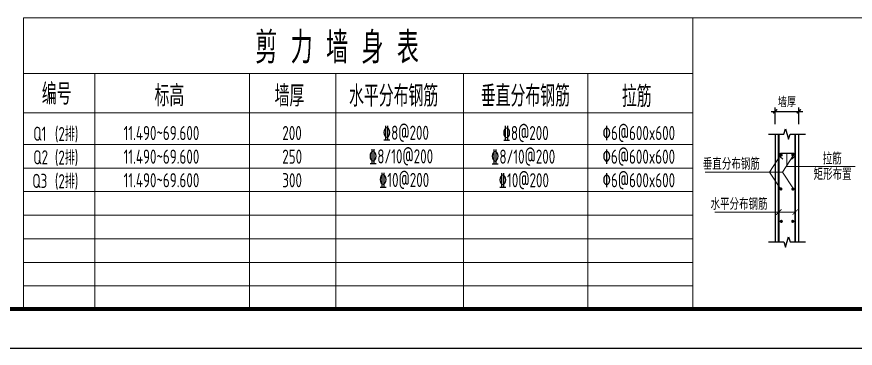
# Model space of a CAD drawing. Extents: x 5874492 to 7194610, y -939842 to -279257.
# Drawn here: x 6313719 to 6335029, y -796322 to -787891 of the extents above; entities that cross this region are included whole.
import ezdxf
from ezdxf.enums import TextEntityAlignment as Align

# ---------------------------------------------------------------- set-up
doc = ezdxf.new("R2010")
doc.units = 0
doc.header["$LTSCALE"] = 1000
for name, color, linetype in [('DIM', 3, 'Continuous'), ('DY', 2, 'Continuous'), ('REIN', 1, 'Continuous'), ('THIN', 7, 'Continuous'), ('Y-云图图框', 7, 'Continuous')]:
    doc.layers.add(name, color=color, linetype=linetype)
doc.layers.add('S-通用-TAB', color=7, linetype='Continuous', lineweight=20)
doc.layers.add('S-通用-TEXT', color=7, linetype='Continuous', lineweight=20)
doc.styles.add('_YT_Name', font='', dxfattribs={"width": 0.8})
doc.styles.add('_YT_Sign_Text', font='ros.shx', dxfattribs={"width": 0.8, "bigfont": 'hztxt.shx'})
doc.styles.get("Standard").update_dxf_attribs({"font": 'gbenor.shx', "bigfont": 'gbcbig.shx'})
doc.styles.add('TSSD_Dimension', font='tssdeng.shx', dxfattribs={"width": 0.7, "bigfont": 'tssdchn.shx'})
doc.styles.add('TSSD_Rein', font='tssdeng.shx', dxfattribs={"width": 0.7, "bigfont": 'hztxt.shx'})
doc.styles.get('_YT_Name').set_extended_font_data('SimHei')
doc.dimstyles.new('TSSD_20_100', dxfattribs={"dimtxt": 250, "dimasz": 100, "dimexe": 100, "dimexo": 250, "dimgap": 100, "dimtad": 1, "dimdec": 0, "dimlfac": 0.2, "dimzin": 0, "dimdsep": 46, "dimtxsty": 'TSSD_Dimension', "dimblk": 'ARCHTICK', "dimcen": 0, "dimdle": 100, "dimclrt": 7, "dimadec": 0, "dimazin": 0, "dimtfac": 1, "dimtdec": 0, "dimtix": 1, "dimtmove": 2, "dimatfit": 3, "dimfxl": 0, "dimtolj": 1, "dimtzin": 0, "dimarcsym": 0})

# ---------------------------------------------------------------- blocks, each defined once
blk = doc.blocks.new('ECMCTK_A1_横_单行图名--0')
at = {"color": 4}
blk.add_lwpolyline([(0, 0), (841, 0), (841, 594), (0, 594)], close=True, dxfattribs=at)
at = {"const_width": 1}
blk.add_lwpolyline([(25, 10), (831, 10), (831, 584), (25, 584)], close=True, dxfattribs=at)
at = {"color": 80, "flags": 3}
for tag, height, p in [('YTHQINS', 3, (34.31, 585.5)), ('ECMCKEY', 3, (292.07, 288.23)), ('YTTQINS', 5.62, (848.03, 12.81)), ('YTFRAME', 3, (652.76, 5.84)), ('YTBARCODE_T1', 3, (749.78, 5.95))]:
    blk.add_attdef(tag, text='', height=height, dxfattribs=at).set_placement(p, align=Align.MIDDLE_CENTER)
for tag, height, style, width, p in [('证书编号', 4, '_YT_Sign_Text', 0.8, (708.87, 43.81)), ('审查批准号', 4, '_YT_Sign_Text', 0.8, (761.06, 43.81)), ('工程号', 4, '_YT_Sign_Text', 0.5, (804.08, 44.12)), ('设计单位', 6, '_YT_Name', 0.8, (623.75, 38.6)), ('建设单位', 4, '_YT_Sign_Text', 0.8, (734.96, 36.11)), ('阶段', 4, '_YT_Sign_Text', 0.8, (804.08, 35.81)), ('项目号', 4, '_YT_Sign_Text', 0.5, (822.08, 33.72)), ('项目名称', 4, '_YT_Sign_Text', 0.8, (734.96, 28.11)), ('专业', 4, '_YT_Sign_Text', 0.8, (804.08, 27.31)), ('图纸编号', 4, '_YT_Sign_Text', 0.5, (803.93, 19.36)), ('图纸名称', 4.5, '_YT_Name', 0.8, (735.39, 15.06)), ('版本号', 4, '_YT_Sign_Text', 0.8, (822.08, 13)), ('出图比例', 4.2, '_YT_Sign_Text', 0.8, (681.82, 11.78)), ('日期', 4, '_YT_Sign_Text', 0.5, (803.88, 12.13))]:
    blk.add_attdef(tag, text='', height=height, dxfattribs=dict(style=style, width=width)).set_placement(p, align=Align.CENTER)
at = {"style": '_YT_Sign_Text', "width": 0.8, "flags": 3}
for tag, p, height in [('[审定人]', (590.95, 27.81), 4.1), ('{审定人}', (605.87, 26.45), 6.24), ('[校对人]', (642.23, 27.82), 4.1), ('{校对人}', (658.35, 26.53), 6.24), ('[审核人]', (591.01, 19.76), 4.1), ('{审核人}', (606.98, 18.44), 6.24), ('[设计人]', (642.47, 20.21), 4.1), ('{设计人}', (658.48, 18.54), 6.24), ('{项目负责人}', (608.28, 10.72), 6.24), ('{专业负责人}', (658.58, 10.36), 6.24), ('[项目负责人]', (590.78, 12.01), 4.1), ('[专业负责人]', (642.74, 11.77), 4.1)]:
    blk.add_attdef(tag, p, '', height=height, dxfattribs=at)
at = {"color": 80, "flags": 3}
for tag, p in [('YTQRCODE', (551.04, 11.91)), ('YTBZSIT', (25, 10)), ('EXT_TK_LEFT', (25, 10))]:
    blk.add_attdef(tag, p, '', height=3, dxfattribs=at)
blk = doc.blocks.new('_ArchTick')
at = {"color": 0, "linetype": 'ByBlock', "const_width": 0.4}
blk.add_lwpolyline([(-0.5, -0.5), (0.5, 0.5)], dxfattribs=at)
blk = doc.blocks.new('*D1651')
at = {"layer": 'Defpoints', "color": 0, "ltscale": 0.05, "transparency": 16777216}
for p in [(6333594, -790297), (6332994, -790874), (6333594, -790874)]:
    blk.add_point(p, dxfattribs=at)
at = {"layer": 'DIM', "color": 0, "lineweight": -2, "ltscale": 0.05, "transparency": 16777216}
for p, q in [((6332894, -790297), (6333694, -790297)), ((6332994, -790624), (6332994, -790197)), ((6333594, -790624), (6333594, -790197))]:
    blk.add_line(p, q, dxfattribs=at)
at = {"layer": 'DIM', "color": 0, "lineweight": -2, "ltscale": 0.05, "transparency": 16777216, "xscale": 100, "yscale": 100, "zscale": 100, "rotation": 180}
blk.add_blockref('_ArchTick', (6332994, -790297), dxfattribs=at)
at = {"layer": 'DIM', "color": 0, "lineweight": -2, "ltscale": 0.05, "transparency": 16777216, "xscale": 100, "yscale": 100, "zscale": 100}
blk.add_blockref('_ArchTick', (6333594, -790297), dxfattribs=at)
at = {"layer": 'DIM', "color": 7, "ltscale": 0.05, "transparency": 16777216, "insert": (6333294, -790064), "char_height": 250, "attachment_point": 5, "style": 'TSSD_Dimension'}
blk.add_mtext('\\A1;墙厚', dxfattribs=at)

msp = doc.modelspace()

# ---------------------------------------------------------------- linework, layer by layer
at = {"layer": 'DY'}
for points in [[(6332993.7, -790874.1), (6332993.7, -793619.2)], [(6333593.7, -793619.2), (6333593.7, -790874.1)]]:
    msp.add_lwpolyline(points, dxfattribs=at)
at = {"layer": 'REIN', "ltscale": 0.5, "const_width": 45}
for points in [[(6333083.7, -793619.2), (6333083.7, -790874.1)], [(6333503.7, -790874.1), (6333503.7, -793619.2)]]:
    msp.add_lwpolyline(points, dxfattribs=at)
at = {"layer": 'REIN', "ltscale": 0.5, "const_width": 30}
msp.add_lwpolyline([(6333189.8, -791514.5), (6333107.7, -791440.4, -0.3251144), (6333097.6, -791393, -0.2861772), (6333137.8, -791366), (6333462.4, -791366, -0.3055398), (6333502.6, -791393, -0.3055398), (6333492.6, -791440.4), (6333410.5, -791514.5)], format="xyb", dxfattribs=at)
at = {"layer": 'REIN', "const_width": 40}
for points in [[(6333127, -791408.7, 1), (6333167, -791408.7, 1)], [(6333422.1, -791405.5, 1), (6333462.1, -791405.5, 1)], [(6333118.9, -792271, 1), (6333158.9, -792271, 1)], [(6333425.3, -792274.6, 1), (6333465.3, -792274.6, 1)], [(6333129.5, -793095.2, 1), (6333169.5, -793095.2, 1)], [(6333420.4, -793095.1, 1), (6333460.4, -793095.1, 1)]]:
    msp.add_lwpolyline(points, format="xyb", close=True, dxfattribs=at)
at = {"layer": 'S-通用-TAB'}
for p, q in [((6313889.4, -787915), (6335426.3, -787915)), ((6313889.4, -787915), (6313889.4, -795338.2)), ((6330905, -787915), (6330905, -795338.2)), ((6313889.4, -789338.2), (6330905, -789338.2)), ((6315699.4, -789338.2), (6315699.4, -795338.2)), ((6319631.7, -789338.2), (6319631.7, -795338.2)), ((6321828.2, -789338.2), (6321828.2, -795338.2)), ((6325071.5, -789338.2), (6325071.5, -795338.2)), ((6328234, -789338.2), (6328234, -795338.2)), ((6313889.9, -790338.2), (6330905, -790338.2)), ((6313889.9, -791137.9), (6330905, -791137.9)), ((6313889.9, -791737.9), (6330905, -791737.9)), ((6313889.9, -792337.9), (6330905, -792337.9)), ((6313889.9, -792938.2), (6330905, -792938.2)), ((6313889.9, -793538.2), (6330905, -793538.2)), ((6313889.9, -794138.2), (6330905, -794138.2)), ((6313889.9, -794738.2), (6330905, -794738.2))]:
    msp.add_line(p, q, dxfattribs=at)
at = {"layer": 'S-通用-TEXT'}
for p, q in [((6333128.7, -791408.8), (6332847.4, -791840.1)), ((6333458.7, -791408.8), (6333177.4, -791840.1)), ((6333293.2, -791366), (6333293.2, -791696.3)), ((6333177.4, -791840.1), (6331215.6, -791840.1)), ((6333128.7, -792271.3), (6332847.4, -791840.1)), ((6333458.7, -792271.3), (6333177.4, -791840.1)), ((6333293.2, -791696.3), (6335026.3, -791696.3)), ((6331458.6, -792860), (6333503.7, -792860))]:
    msp.add_line(p, q, dxfattribs=at)
at = {"layer": 'S-通用-TEXT', "const_width": 22.5}
for points in [[(6333014.8, -792928.8), (6333152.6, -792791.1)], [(6333434.8, -792928.8), (6333572.6, -792791.1)]]:
    msp.add_lwpolyline(points, dxfattribs=at)
at = {"layer": 'THIN'}
for points in [[(6332825.7, -790874.1), (6333215.7, -790874.1), (6333257.7, -790742.1), (6333329.7, -791006.1), (6333371.7, -790874.1), (6333761.7, -790874.1)], [(6332825.7, -793619.2), (6333215.7, -793619.2), (6333257.7, -793751.2), (6333329.7, -793487.2), (6333371.7, -793619.2), (6333761.7, -793619.2)]]:
    msp.add_lwpolyline(points, dxfattribs=at)

# ---------------------------------------------------------------- block references
at = {"layer": 'Y-云图图框', "xscale": 100, "yscale": 100, "zscale": 100}
msp.add_blockref('ECMCTK_A1_横_单行图名--0', (6278150.3, -796322.4), dxfattribs=at)

# ---------------------------------------------------------------- texts
at = {"layer": 'S-通用-TEXT', "style": 'TSSD_Rein', "width": 0.7}
for s, height, p in [('剪 力 墙 身 表', 800, (6319779.8, -789079)), ('Q1', 360, (6314139.1, -791045.9)), ('(2排)', 360, (6314687.8, -791053.8)), ('200', 360, (6320468.3, -791029)), ('\x848@200', 360, (6323017.8, -791022.1)), ('\x848@200', 360, (6326061.5, -791029)), ('\x826@600x600', 360, (6328605.1, -791029)), ('Q2', 360, (6314139.1, -791645.9)), ('(2排)', 360, (6314687.8, -792253.5)), ('300', 360, (6320468.3, -792228.7)), ('\x8410@200', 360, (6322920.9, -792221.8)), ('\x8410@200', 360, (6325964.6, -792228.7)), ('\x826@600x600', 360, (6328605.1, -792228.7)), ('Q3', 360, (6314114.8, -792245.6))]:
    msp.add_text(s, height=height, rotation=360, dxfattribs=at).set_placement(p)
for s, p in [('编号', (6314733.2, -789826.3)), ('标高', (6317598.1, -789870.5)), ('墙厚', (6320649.4, -789877.1)), ('水平分布钢筋', (6323297.5, -789877.1)), ('垂直分布钢筋', (6326645.7, -789877.1)), ('拉筋', (6329475.8, -789890.4))]:
    msp.add_text(s, height=539.66, rotation=360, dxfattribs=at).set_placement(p, align=Align.MIDDLE)
for s, p in [('11.490~69.600', (6316434.9, -791029)), ('\x848/10@200', (6322666.2, -791622.1)), ('\x848/10@200', (6325769.8, -791629)), ('\x826@600x600', (6328604.1, -791629)), ('(2排)', (6314686.8, -791653.8)), ('11.490~69.600', (6316434.9, -791629)), ('250', (6320467.3, -791629)), ('11.490~69.600', (6316434.9, -792228.7))]:
    msp.add_text(s, height=360, dxfattribs=at).set_placement(p)
for s, p in [('拉筋', (6334444.4, -791498.4)), ('垂直分布钢筋', (6331880.5, -791633.2)), ('矩形布置', (6334454, -791895.3)), ('水平分布钢筋', (6332075.8, -792652.5))]:
    msp.add_text(s, height=300, dxfattribs=at).set_placement(p, align=Align.MIDDLE_CENTER)

# ---------------------------------------------------------------- dimensions: what is measured, and where the dimension line sits
at = {"layer": 'DIM', "ltscale": 0.05}
dim = msp.add_linear_dim(base=(6333593.7, -790296.8), p1=(6332993.7, -790874.1), p2=(6333593.7, -790874.1), text='墙厚', dimstyle='TSSD_20_100', dxfattribs=at)
dim.commit()
dim.dimension.update_dxf_attribs({"geometry": '*D1651', "text_midpoint": (6333293.7, -790063.9)})

doc.saveas('drawing.dxf')
